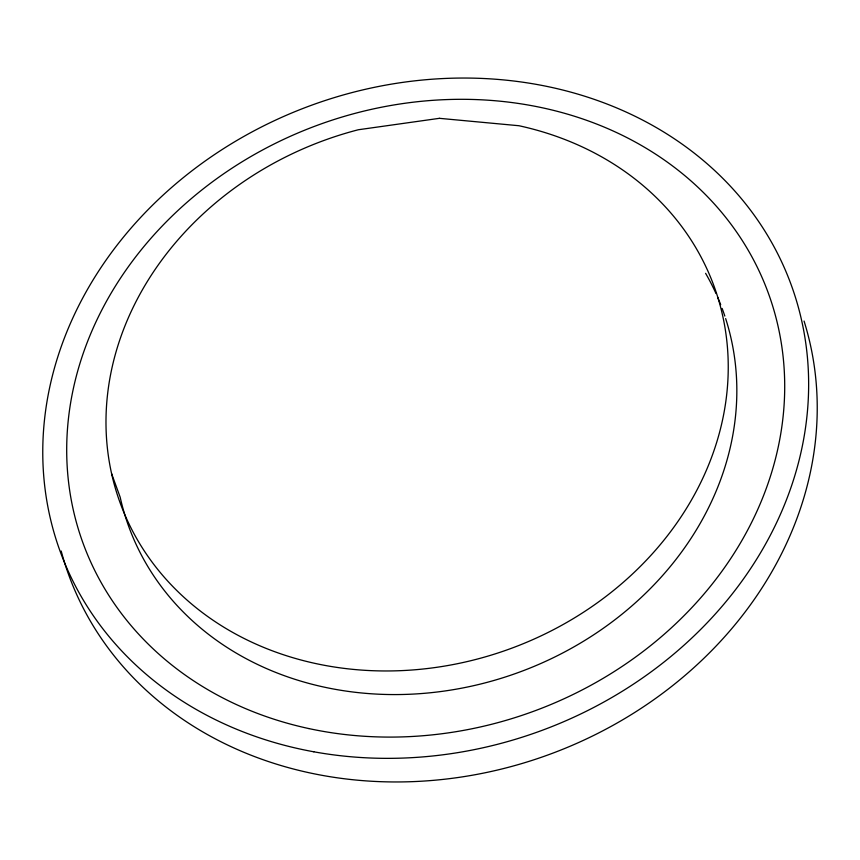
<?xml version="1.0" encoding="UTF-8"?>
<svg xmlns="http://www.w3.org/2000/svg" width="860" height="860" viewBox="0 0 860 860"><rect width="100%" height="100%" fill="white"/><g stroke="black" fill="none" stroke-linecap="round" stroke-linejoin="round"><path stroke-width="1.29" d="M111.585 473.602L120.174 497.209A316.104 270.674 -20 0 0 496.489 679.722A316.104 270.674 -20 0 0 725.657 318.587M804.057 321.06A389.053 333.132 -20 0 1 527.202 761.928A389.053 333.132 -20 0 1 61.189 551.024M705.608 273.329A316.104 270.674 -20 0 1 715.993 293.529M717.627 297.216A316.104 270.674 -20 0 1 720.701 304.666M722.142 308.439A316.104 270.674 -20 0 1 724.819 316.039M439.395 118.325L358.319 129.752A316.104 270.674 -20 0 0 150.124 559.419A316.104 270.674 -20 0 0 658.545 546.681A316.104 270.674 -20 0 0 518.956 125.732L439.395 118.325M313.803 751.79A389.053 333.132 -20 0 0 798.811 308.976A389.053 333.132 -20 0 0 164.496 193.822A389.053 333.132 -20 0 0 313.803 751.79M308.955 728.592A364.737 312.309 -20 0 0 778.085 326.348A364.737 312.309 -20 0 0 190.081 199.66A364.737 312.309 -20 0 0 308.955 728.592"/></g></svg>
